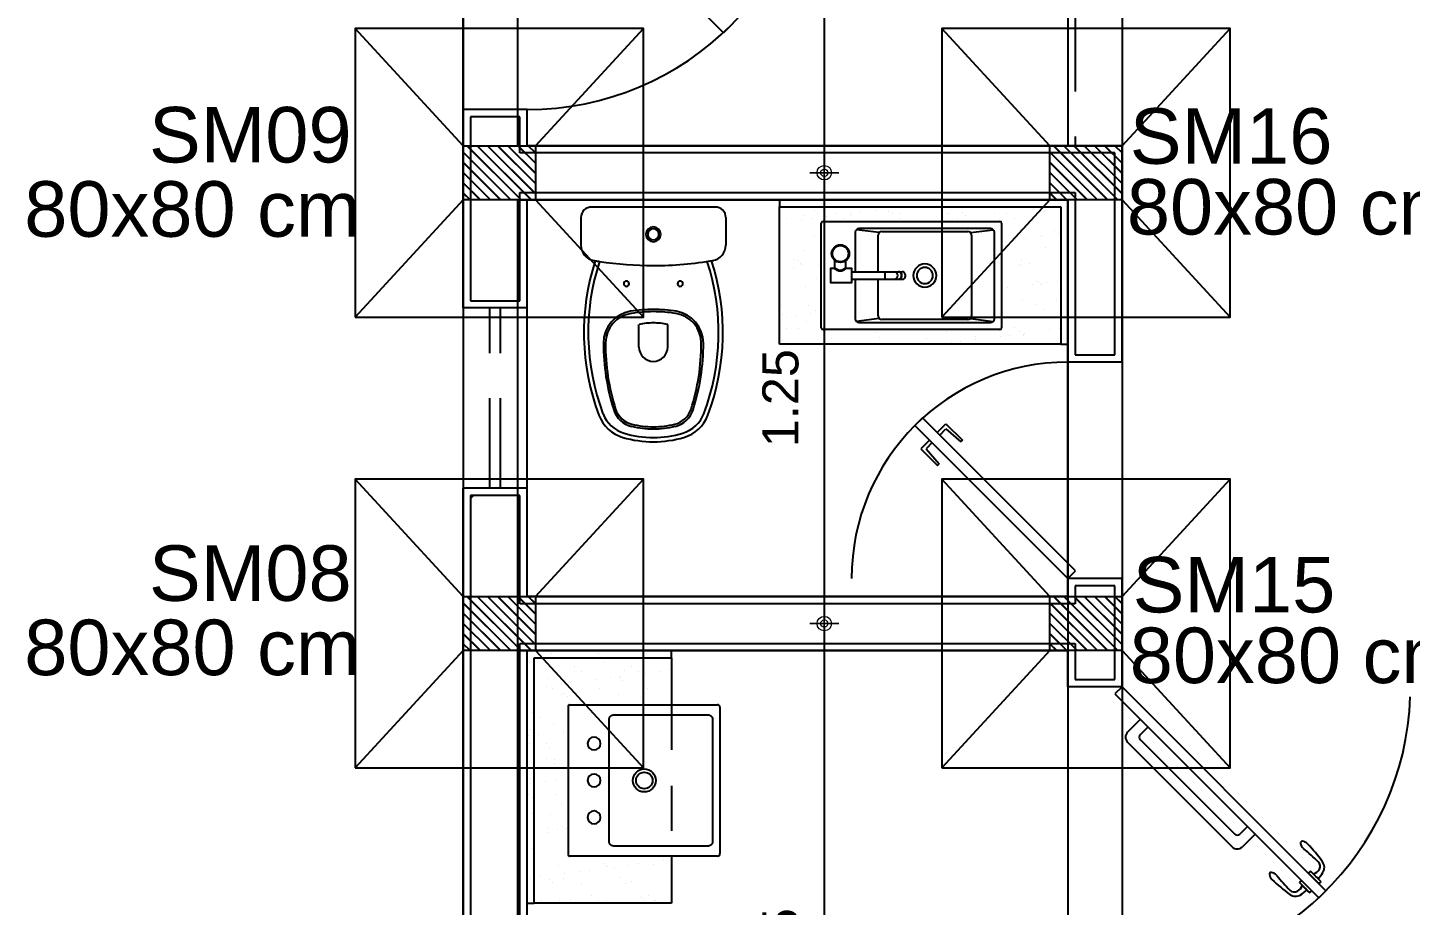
# Model space of a CAD drawing. Header units: millimetres. Extents: x 2317 to 2736, y 1295 to 1343.
# Drawn here: x 2666.058 to 2669.893, y 1312.682 to 1315.115 of the extents above; entities that cross this region are included whole.
import ezdxf

# ---------------------------------------------------------------- set-up
doc = ezdxf.new("R2010")
doc.units = ezdxf.units.MM
doc.linetypes.add('DASHDOT', pattern=[1, 0.5, -0.25, 0, -0.25])
doc.linetypes.add('HIDDEN', pattern=[0.375, 0.25, -0.125])
for name, color, linetype in [('ARQUITETONICO', 8, 'Continuous'), ('BL-CRM-03', 7, 'Continuous'), ('PILARES', 1, 'Continuous'), ('sapatas', 4, 'Continuous'), ('VIGAS', 5, 'Continuous')]:
    doc.layers.add(name, color=color, linetype=linetype)
doc.layers.add('COTAS', color=53, linetype='Continuous', lineweight=9)
doc.layers.add('LC-Textos', color=3, linetype='Continuous', lineweight=20)
doc.styles.add('Arial', font='arial.ttf')
doc.styles.add('CARIMBO_DADOS', font='arial.ttf', dxfattribs={"height": 0.1})
doc.dimstyles.new('COTAS_EXTERNAS', dxfattribs={"dimtxt": 0.1, "dimasz": 0.01, "dimexe": 0, "dimexo": 0, "dimgap": 0.07, "dimtad": 1, "dimzin": 5, "dimdsep": 46, "dimtxsty": 'CARIMBO_DADOS', "dimblk1": 'CIRCULOS', "dimblk2": 'CIRCULOS', "dimsah": 1, "dimcen": 0, "dimse1": 1, "dimse2": 1, "dimclrd": 8, "dimclre": 8, "dimclrt": 230, "dimadec": 0, "dimazin": 0, "dimtfac": 100, "dimtix": 1, "dimtmove": 2, "dimatfit": 3, "dimldrblk": 'CIRCULOS', "dimfxl": 1, "dimtolj": 1, "dimtzin": 5, "dimarcsym": 0})

# ---------------------------------------------------------------- blocks, each defined once
blk = doc.blocks.new('eletrico')
at = {"layer": 'ARQUITETONICO', "linetype": 'DASHDOT', "ltscale": 0.5}
for p, q in [((0.07, -0.15), (0.07, -1.15)), ((0.2, -0.15), (0.2, -1.15))]:
    blk.add_line(p, q, dxfattribs=at)
at = {"layer": 'ARQUITETONICO'}
for p, q in [((-1.627, -1.05), (-1.627, -0.25)), ((-1.4712, -0.2712), (-0.9055, -0.8369)), ((-0.9055, -0.8369), (-0.8843, -0.8157)), ((-1.627, -1.6), (-1.627, -1.05)), ((-1.45, -1.05), (-1.627, -1.05)), ((-1.47, -1.07), (-1.607, -1.07)), ((-1.607, -1.07), (-1.607, -1.58)), ((-1.47, -1.17), (-1.47, -1.07)), ((-1.45, -1.15), (-1.45, -1.05)), ((0.2, -1.15), (-1.45, -1.15)), ((0.2, -1.75), (0.2, -1.15)), ((0.18, -1.17), (-1.47, -1.17)), ((0.18, -1.73), (0.18, -1.17)), ((-1.47, -1.58), (-1.47, -1.28)), ((-1.47, -1.28), (0.07, -1.28)), ((0.05, -1.3), (-1.45, -1.3)), ((-1.45, -1.6), (-1.45, -1.3)), ((-0.75, -1.3), (-0.75, -1.32)), ((0.05, -1.75), (0.05, -1.3)), ((0.07, -1.28), (0.07, -1.73)), ((-0.75, -1.32), (0.03, -1.32)), ((-0.6528, -1.3291), (-0.6528, -1.3291)), ((-0.6435, -1.3377), (-0.6435, -1.3377)), ((-0.5944, -1.3379), (-0.5944, -1.3379)), ((-0.5515, -1.3386), (-0.5515, -1.3386)), ((-0.525, -1.3351), (-0.525, -1.3351)), ((-0.4837, -1.3297), (-0.4837, -1.3297)), ((-0.4466, -1.3336), (-0.4466, -1.3336)), ((-0.4362, -1.3376), (-0.4362, -1.3376)), ((-0.4163, -1.3392), (-0.4163, -1.3392)), ((-0.4147, -1.3206), (-0.4147, -1.3206)), ((-0.2833, -1.3375), (-0.2833, -1.3375)), ((-0.278, -1.3373), (-0.278, -1.3373)), ((-0.2433, -1.3354), (-0.2433, -1.3354)), ((-0.1533, -1.3381), (-0.1533, -1.3381)), ((-0.1198, -1.337), (-0.1198, -1.337)), ((-0.037, -1.3398), (-0.037, -1.3398)), ((-0.0161, -1.3332), (-0.0161, -1.3332)), ((0.03, -1.32), (0.03, -1.7)), ((-1.301, -1.3492), (-1.301, -1.4259)), ((-0.8987, -1.3492), (-0.8987, -1.4259)), ((-0.7312, -1.3518), (-0.7312, -1.3518)), ((-0.6882, -1.3566), (-0.6882, -1.3566)), ((-0.6834, -1.3435), (-0.6834, -1.3435)), ((-0.6618, -1.3531), (-0.6618, -1.3531)), ((-0.634, -1.655), (-0.634, -1.365)), ((-0.629, -1.36), (-0.139, -1.36)), ((-0.6205, -1.3477), (-0.6205, -1.3477)), ((-0.573, -1.3515), (-0.573, -1.3515)), ((-0.5535, -1.3441), (-0.5535, -1.3441)), ((-0.164, -1.38), (-0.5298, -1.38)), ((-0.4148, -1.3512), (-0.4148, -1.3512)), ((-0.2566, -1.351), (-0.2566, -1.351)), ((-0.2339, -1.3439), (-0.2339, -1.3439)), ((-0.134, -1.365), (-0.134, -1.655)), ((-0.0984, -1.3507), (-0.0984, -1.3507)), ((-0.6541, -1.401), (-0.6541, -1.401)), ((-0.5398, -1.39), (-0.5398, -1.4997)), ((-0.4734, -1.3909), (-0.5368, -1.3829)), ((-0.4764, -1.4997), (-0.4764, -1.398)), ((-0.4664, -1.388), (-0.2274, -1.388)), ((-0.2203, -1.3909), (-0.1569, -1.3829)), ((-0.2174, -1.398), (-0.2174, -1.622)), ((-0.154, -1.63), (-0.154, -1.39)), ((-0.0944, -1.41), (-0.0944, -1.41)), ((-0.0816, -1.3834), (-0.0816, -1.3834)), ((-0.068, -1.4065), (-0.068, -1.4065)), ((-0.0267, -1.401), (-0.0267, -1.401)), ((-0.0213, -1.3998), (-0.0213, -1.3998)), ((0.0135, -1.3862), (0.0135, -1.3862)), ((0.0229, -1.3948), (0.0229, -1.3948)), ((-0.6802, -1.4414), (-0.6802, -1.4414)), ((-0.1298, -1.4393), (-0.1298, -1.4393)), ((-0.0129, -1.4311), (-0.0129, -1.4311)), ((-0.7487, -1.494), (-0.7487, -1.494)), ((-0.7116, -1.4654), (-0.7116, -1.4654)), ((-0.7104, -1.4911), (-0.7104, -1.4911)), ((-0.7014, -1.4691), (-0.7014, -1.4691)), ((-0.6921, -1.4777), (-0.6921, -1.4777)), ((-0.6902, -1.479), (-0.6902, -1.479)), ((-0.6414, -1.482), (-0.6414, -1.482)), ((-0.5965, -1.4877), (-0.5965, -1.4684)), ((-0.5664, -1.4884), (-0.5664, -1.4691)), ((-0.0856, -1.4798), (-0.0856, -1.4798)), ((-0.0788, -1.4642), (-0.0788, -1.4642)), ((-0.0784, -1.4813), (-0.0784, -1.4813)), ((-0.0574, -1.4779), (-0.0574, -1.4779)), ((-0.6479, -1.5182), (-0.6479, -1.5182)), ((-0.5398, -1.5203), (-0.5398, -1.63)), ((-0.4764, -1.622), (-0.4764, -1.5203)), ((-0.035, -1.5262), (-0.035, -1.5262)), ((-0.0211, -1.5318), (-0.0211, -1.5318)), ((-0.0097, -1.5289), (-0.0097, -1.5289)), ((0.0197, -1.527), (0.0197, -1.527)), ((0.0202, -1.5264), (0.0202, -1.5264)), ((-0.677, -1.5393), (-0.677, -1.5393)), ((-0.1166, -1.5444), (-0.1166, -1.5444)), ((-0.0476, -1.5353), (-0.0476, -1.5353)), ((-0.0257, -1.5348), (-0.0257, -1.5348)), ((-1.45, -1.6), (-1.627, -1.6)), ((-1.627, -1.6), (-1.627, -2.1)), ((-1.607, -1.58), (-1.47, -1.58)), ((-1.45, -2.1), (-1.45, -1.6)), ((-0.7455, -1.5918), (-0.7455, -1.5918)), ((-0.6706, -1.5926), (-0.6706, -1.5926)), ((-0.6491, -1.6062), (-0.6491, -1.6062)), ((-0.0752, -1.5792), (-0.0752, -1.5792)), ((-0.0378, -1.5914), (-0.0378, -1.5914)), ((-0.0163, -1.6051), (-0.0163, -1.6051)), ((0.0185, -1.5753), (0.0185, -1.5753)), ((-1.1397, -1.7082), (-1.1397, -1.6456)), ((-1.0602, -1.6456), (-1.0602, -1.7082)), ((-0.7406, -1.6177), (-0.7406, -1.6177)), ((-0.7313, -1.6253), (-0.7313, -1.6253)), ((-0.7049, -1.6219), (-0.7049, -1.6219)), ((-0.6738, -1.6372), (-0.6738, -1.6372)), ((-0.6636, -1.6164), (-0.6636, -1.6164)), ((-0.4734, -1.6291), (-0.5368, -1.6371)), ((-0.5298, -1.64), (-0.164, -1.64)), ((-0.3469, -1.632), (-0.4664, -1.632)), ((-0.2274, -1.632), (-0.3469, -1.632)), ((-0.2203, -1.6291), (-0.1569, -1.6371)), ((-0.0065, -1.6268), (-0.0065, -1.6268)), ((-0.7302, -1.6557), (-0.7302, -1.6557)), ((-0.6965, -1.6582), (-0.6965, -1.6582)), ((-0.139, -1.66), (-0.629, -1.66)), ((-0.6051, -1.6848), (-0.6051, -1.6848)), ((-0.4838, -1.6685), (-0.4838, -1.6685)), ((-0.4722, -1.6831), (-0.4722, -1.6831)), ((-0.3422, -1.6837), (-0.3422, -1.6837)), ((-0.2869, -1.6644), (-0.2869, -1.6644)), ((-0.205, -1.6788), (-0.205, -1.6788)), ((-0.1375, -1.6787), (-0.1375, -1.6787)), ((-0.111, -1.6752), (-0.111, -1.6752)), ((-0.0974, -1.6545), (-0.0974, -1.6545)), ((-0.0836, -1.6662), (-0.0836, -1.6662)), ((-0.0743, -1.6747), (-0.0743, -1.6747)), ((-0.072, -1.6771), (-0.072, -1.6771)), ((-0.0697, -1.6698), (-0.0697, -1.6698)), ((-0.0007, -1.6607), (-0.0007, -1.6607)), ((0.0257, -1.6572), (0.0257, -1.6572)), ((-0.7423, -1.6897), (-0.7423, -1.6897)), ((-0.2742, -1.6967), (-0.2742, -1.6967)), ((-0.2478, -1.6932), (-0.2478, -1.6932)), ((-0.2065, -1.6878), (-0.2065, -1.6878)), ((0.03, -1.7), (0.05, -1.7)), ((0.2, -1.75), (0.05, -1.75)), ((0.05, -2.35), (0.05, -1.75)), ((0.07, -1.73), (0.18, -1.73)), ((-0.3531, -1.9045), (-0.3743, -1.9257)), ((0.0712, -2.3288), (-0.3531, -1.9045)), ((-0.3743, -1.9257), (0.05, -2.35)), ((-0.3124, -1.9451), (-0.2882, -1.9209)), ((-0.3054, -1.9522), (-0.2886, -1.9354)), ((-0.2886, -1.9354), (-0.2468, -1.9715)), ((-0.2882, -1.9209), (-0.2422, -1.9669)), ((-0.3337, -1.9664), (-0.3579, -1.9906)), ((-0.3579, -1.9906), (-0.3119, -2.0366)), ((-0.3266, -1.9734), (-0.3434, -1.9902)), ((-0.3434, -1.9902), (-0.3073, -2.032)), ((-0.2422, -1.9669), (-0.2468, -1.9715)), ((-0.3119, -2.0366), (-0.3073, -2.032)), ((-1.627, -3.5), (-1.627, -2.1)), ((-1.45, -2.1), (-1.627, -2.1)), ((-1.45, -2.4), (-1.45, -2.1)), ((-1.607, -2.1282), (-1.5988, -2.12)), ((-1.47, -2.12), (-1.607, -2.12)), ((-1.607, -2.12), (-1.607, -3.48)), ((-1.47, -2.42), (-1.47, -2.12)), ((0.05, -2.35), (0.0712, -2.3288)), ((0.2, -2.35), (0.05, -2.35)), ((0.05, -2.4), (0.05, -2.35)), ((0.18, -2.37), (0.07, -2.37)), ((0.07, -2.37), (0.07, -2.42)), ((0.18, -2.63), (0.18, -2.37)), ((0.2, -2.65), (0.2, -2.35)), ((0.05, -2.4), (-1.45, -2.4)), ((0.07, -2.42), (-1.47, -2.42)), ((-1.47, -2.53), (0.07, -2.53)), ((-1.47, -3.48), (-1.47, -2.53)), ((0.07, -2.53), (0.07, -2.63)), ((0.05, -2.55), (-1.45, -2.55)), ((-1.45, -3.5), (-1.45, -2.55)), ((-1.3825, -2.5579), (-1.3825, -2.5579)), ((-1.2526, -2.5585), (-1.2526, -2.5585)), ((-1.1196, -2.5568), (-1.1196, -2.5568)), ((-1.05, -2.57), (-1.05, -2.55)), ((0.05, -2.65), (0.05, -2.55)), ((-1.4424, -2.582), (-1.4424, -2.582)), ((-1.43, -3.25), (-1.43, -2.57)), ((-1.43, -2.57), (-1.05, -2.57)), ((-1.3194, -2.5934), (-1.3194, -2.5934)), ((-1.298, -2.6071), (-1.298, -2.6071)), ((-1.2391, -2.5837), (-1.2391, -2.5837)), ((-1.1808, -2.6038), (-1.1808, -2.6038)), ((-1.1612, -2.5931), (-1.1612, -2.5931)), ((-1.1398, -2.6068), (-1.1398, -2.6068)), ((-1.0816, -2.6072), (-1.0816, -2.6072)), ((-1.0552, -2.6037), (-1.0552, -2.6037)), ((-1.0509, -2.6044), (-1.0509, -2.6044)), ((-1.3919, -2.6283), (-1.3919, -2.6283)), ((-1.3551, -2.6432), (-1.3551, -2.6432)), ((-1.3286, -2.6397), (-1.3286, -2.6397)), ((-1.318, -2.6087), (-1.318, -2.6087)), ((-1.2596, -2.6306), (-1.2596, -2.6306)), ((-1.2183, -2.6252), (-1.2183, -2.6252)), ((-1.1949, -2.6242), (-1.1949, -2.6242)), ((-1.1919, -2.6217), (-1.1919, -2.6217)), ((-1.1856, -2.6328), (-1.1856, -2.6328)), ((-1.1229, -2.6126), (-1.1229, -2.6126)), ((0.07, -2.63), (0.18, -2.63)), ((-1.3964, -2.6486), (-1.3964, -2.6486)), ((-1.3793, -2.6557), (-1.3793, -2.6557)), ((-1.3555, -2.6715), (-1.3555, -2.6715)), ((-1.3477, -2.6688), (-1.3477, -2.6688)), ((-1.3383, -2.6774), (-1.3383, -2.6774)), ((-1.2494, -2.6564), (-1.2494, -2.6564)), ((-1.1973, -2.6712), (-1.1973, -2.6712)), ((-1.135, -2.6791), (-1.135, -2.6791)), ((-1.1164, -2.6547), (-1.1164, -2.6547)), ((0.2, -2.65), (0.05, -2.65)), ((0.2, -2.65), (0.1802, -2.6698)), ((0.1802, -2.6698), (0.7459, -3.2355)), ((0.7657, -3.2157), (0.2, -2.65)), ((-1.4478, -2.7083), (-1.4478, -2.7083)), ((-1.4366, -2.7209), (-1.4366, -2.7209)), ((-1.335, -3.118), (-1.335, -2.7021)), ((-1.333, -2.7), (-0.9222, -2.7)), ((-0.915, -3.1128), (-0.915, -2.7072)), ((-1.4152, -2.7346), (-1.4152, -2.7346)), ((-1.3761, -2.7536), (-1.3761, -2.7536)), ((-1.2223, -2.7393), (-1.2221, -2.7381)), ((-1.2223, -2.7405), (-1.2223, -2.7393)), ((-1.2223, -3.0796), (-1.2223, -2.7405)), ((-1.2221, -2.7381), (-1.2218, -2.7369)), ((-1.2218, -2.7369), (-1.2214, -2.7358)), ((-1.2214, -2.7358), (-1.2209, -2.7347)), ((-1.2209, -2.7347), (-1.2203, -2.7336)), ((-1.2203, -2.7336), (-1.2195, -2.7327)), ((-1.2195, -2.7327), (-1.2187, -2.7318)), ((-1.2187, -2.7318), (-1.2178, -2.731)), ((-1.2178, -2.731), (-1.2169, -2.7302)), ((-1.2169, -2.7302), (-1.2158, -2.7296)), ((-1.2158, -2.7296), (-1.2147, -2.7291)), ((-1.2147, -2.7291), (-1.2136, -2.7287)), ((-1.2136, -2.7287), (-1.2124, -2.7284)), ((-1.2124, -2.7284), (-1.2112, -2.7282)), ((-1.2112, -2.7282), (-1.21, -2.7282)), ((-1.21, -2.7282), (-0.9478, -2.7282)), ((-0.9478, -2.7282), (-0.9466, -2.7282)), ((-0.9466, -2.7282), (-0.9454, -2.7284)), ((-0.9454, -2.7284), (-0.9442, -2.7287)), ((-0.9442, -2.7287), (-0.9431, -2.7291)), ((-0.9431, -2.7291), (-0.942, -2.7296)), ((-0.942, -2.7296), (-0.9409, -2.7302)), ((-0.9409, -2.7302), (-0.94, -2.731)), ((-0.94, -2.731), (-0.9391, -2.7318)), ((-0.9391, -2.7318), (-0.9383, -2.7327)), ((-0.9383, -2.7327), (-0.9376, -2.7336)), ((-0.9376, -2.7336), (-0.9369, -2.7347)), ((-0.9369, -2.7347), (-0.9364, -2.7358)), ((-0.9364, -2.7358), (-0.936, -2.7369)), ((-0.936, -2.7369), (-0.9357, -2.7381)), ((-0.9357, -2.7381), (-0.9355, -2.7393)), ((-0.9355, -2.7393), (-0.9355, -2.7405)), ((-0.9355, -2.7405), (-0.9355, -3.0796)), ((0.2509, -2.7405), (0.2156, -2.7759)), ((0.2509, -2.7405), (0.2156, -2.7759)), ((-1.445, -2.7866), (-1.445, -2.7866)), ((-1.4404, -2.7683), (-1.4404, -2.7683)), ((-1.4186, -2.7831), (-1.4186, -2.7831)), ((-1.3496, -2.774), (-1.3496, -2.774)), ((0.2721, -2.7617), (0.2509, -2.7829)), ((0.2721, -2.7617), (0.2509, -2.7829)), ((0.2509, -2.7971), (0.5125, -3.0587)), ((0.2509, -2.7971), (0.5125, -3.0587)), ((-1.4446, -2.8062), (-1.4446, -2.8062)), ((-1.3963, -2.8088), (-1.3963, -2.8088)), ((-1.3869, -2.8174), (-1.3869, -2.8174)), ((0.2156, -2.8042), (0.5055, -3.0941)), ((0.2156, -2.8042), (0.5055, -3.0941)), ((-1.3956, -2.8481), (-1.3956, -2.8481)), ((-1.3741, -2.8618), (-1.3741, -2.8618)), ((-1.3729, -2.8515), (-1.3729, -2.8515)), ((-1.3363, -2.8637), (-1.3363, -2.8637)), ((-1.4414, -2.9041), (-1.4414, -2.9041)), ((-1.3982, -2.9119), (-1.3982, -2.9119)), ((-1.3717, -2.9084), (-1.3717, -2.9084)), ((-1.4448, -2.9488), (-1.4448, -2.9488)), ((-1.4395, -2.9174), (-1.4395, -2.9174)), ((-1.4317, -2.9262), (-1.4317, -2.9262)), ((-1.3697, -2.9494), (-1.3697, -2.9494)), ((-1.4355, -2.9574), (-1.4355, -2.9574)), ((-1.3545, -2.9753), (-1.3545, -2.9753)), ((-1.4382, -3.002), (-1.4382, -3.002)), ((-1.3849, -3.0037), (-1.3849, -3.0037)), ((-1.3926, -3.0427), (-1.3926, -3.0427)), ((-1.3906, -3.0534), (-1.3906, -3.0534)), ((-1.3665, -3.0473), (-1.3665, -3.0473)), ((-1.3513, -3.0373), (-1.3513, -3.0373)), ((-1.3407, -3.0442), (-1.3407, -3.0442)), ((0.5479, -3.0375), (0.5267, -3.0587)), ((0.5479, -3.0375), (0.5267, -3.0587)), ((0.5691, -3.0587), (0.5338, -3.0941)), ((0.5691, -3.0587), (0.5338, -3.0941)), ((-1.435, -3.0998), (-1.435, -3.0998)), ((-1.2223, -3.0808), (-1.2223, -3.0796)), ((-1.2221, -3.0819), (-1.2223, -3.0808)), ((-1.2218, -3.0831), (-1.2221, -3.0819)), ((-1.2214, -3.0843), (-1.2218, -3.0831)), ((-1.2209, -3.0853), (-1.2214, -3.0843)), ((-1.2203, -3.0864), (-1.2209, -3.0853)), ((-1.2195, -3.0873), (-1.2203, -3.0864)), ((-1.2187, -3.0882), (-1.2195, -3.0873)), ((-1.2178, -3.0891), (-1.2187, -3.0882)), ((-1.2169, -3.0898), (-1.2178, -3.0891)), ((-1.2158, -3.0904), (-1.2169, -3.0898)), ((-1.2147, -3.0909), (-1.2158, -3.0904)), ((-1.2136, -3.0913), (-1.2147, -3.0909)), ((-1.2124, -3.0916), (-1.2136, -3.0913)), ((-1.2112, -3.0918), (-1.2124, -3.0916)), ((-1.21, -3.0918), (-1.2112, -3.0918)), ((-0.9478, -3.0918), (-1.21, -3.0918)), ((-0.9466, -3.0918), (-0.9478, -3.0918)), ((-0.9454, -3.0916), (-0.9466, -3.0918)), ((-0.9442, -3.0913), (-0.9454, -3.0916)), ((-0.9431, -3.0909), (-0.9442, -3.0913)), ((-0.942, -3.0904), (-0.9431, -3.0909)), ((-0.9409, -3.0898), (-0.942, -3.0904)), ((-0.94, -3.0891), (-0.9409, -3.0898)), ((-0.9391, -3.0882), (-0.94, -3.0891)), ((-0.9383, -3.0873), (-0.9391, -3.0882)), ((-0.9376, -3.0864), (-0.9383, -3.0873)), ((-0.9369, -3.0853), (-0.9376, -3.0864)), ((-0.9364, -3.0843), (-0.9369, -3.0853)), ((-0.936, -3.0831), (-0.9364, -3.0843)), ((-0.9357, -3.0819), (-0.936, -3.0831)), ((-0.9355, -3.0808), (-0.9357, -3.0819)), ((-0.9355, -3.0796), (-0.9355, -3.0808)), ((-1.4335, -3.1437), (-1.4335, -3.1437)), ((-0.9222, -3.12), (-1.333, -3.12)), ((-1.2366, -3.1396), (-1.2366, -3.1396)), ((-1.1677, -3.1447), (-1.1677, -3.1447)), ((-1.1413, -3.1412), (-1.1413, -3.1412)), ((-1.1004, -3.1441), (-1.1004, -3.1441)), ((-1.0723, -3.1321), (-1.0723, -3.1321)), ((-1.4412, -3.1807), (-1.4412, -3.1807)), ((-1.4148, -3.1772), (-1.4148, -3.1772)), ((-1.3633, -3.1452), (-1.3633, -3.1452)), ((-1.3496, -3.1806), (-1.3496, -3.1806)), ((-1.3458, -3.1681), (-1.3458, -3.1681)), ((-1.3045, -3.1627), (-1.3045, -3.1627)), ((-1.278, -3.1592), (-1.278, -3.1592)), ((-1.2334, -3.1458), (-1.2334, -3.1458)), ((-1.2272, -3.1482), (-1.2272, -3.1482)), ((-1.209, -3.1501), (-1.209, -3.1501)), ((-1.1914, -3.1803), (-1.1914, -3.1803)), ((0.7174, -3.1674), (0.7225, -3.1624)), ((0.7461, -3.1961), (0.7174, -3.1674)), ((0.7311, -3.1697), (0.7438, -3.1824)), ((0.7434, -3.182), (0.7315, -3.1701)), ((0.7434, -3.182), (0.7315, -3.1701)), ((-1.4318, -3.1977), (-1.4318, -3.1977)), ((-1.3893, -3.1842), (-1.3893, -3.1842)), ((-1.3799, -3.1928), (-1.3799, -3.1928)), ((-1.2988, -3.196), (-1.2988, -3.196)), ((-1.1767, -3.1945), (-1.1767, -3.1945)), ((-1.1616, -3.1911), (-1.1616, -3.1911)), ((0.6976, -3.1872), (0.6926, -3.1923)), ((0.7263, -3.2159), (0.6976, -3.1872)), ((0.6999, -3.2009), (0.7126, -3.2136)), ((0.7121, -3.2132), (0.7003, -3.2014)), ((0.7121, -3.2132), (0.7003, -3.2014)), ((0.7212, -3.2209), (0.7263, -3.2159)), ((0.7459, -3.2355), (0.7657, -3.2157)), ((0.7511, -3.191), (0.7461, -3.1961)), ((-1.45, -3.25), (-1.43, -3.25)), ((-1.4093, -3.2437), (-1.4093, -3.2437)), ((-1.3601, -3.243), (-1.3601, -3.243)), ((-1.3294, -3.2391), (-1.3294, -3.2391)), ((-1.2725, -3.2298), (-1.2725, -3.2298)), ((-1.2511, -3.2434), (-1.2511, -3.2434)), ((-1.2302, -3.2437), (-1.2302, -3.2437)), ((-1.1325, -3.235), (-1.1325, -3.235)), ((-1.1231, -3.2436), (-1.1231, -3.2436)), ((-1.1143, -3.2295), (-1.1143, -3.2295)), ((-1.0972, -3.242), (-1.0972, -3.242)), ((-1.0929, -3.2431), (-1.0929, -3.2431))]:
    blk.add_line(p, q, dxfattribs=at)
at = {"layer": 'ARQUITETONICO', "ltscale": 0.001155}
blk.add_line((-1.2708, -1.32), (-0.9292, -1.32), dxfattribs=at)
at = {"layer": 'ARQUITETONICO', "linetype": 'Continuous'}
for p, q in [((-0.75, -1.7), (-0.75, -1.32)), ((0.03, -1.7), (-0.75, -1.7)), ((-1.05, -2.57), (-1.05, -2.7)), ((-1.05, -3.12), (-1.05, -3.25)), ((-1.05, -3.25), (-1.43, -3.25))]:
    blk.add_line(p, q, dxfattribs=at)
at = {"layer": 'ARQUITETONICO', "linetype": 'HIDDEN'}
for p, q in [((-1.5535, -2.1), (-1.5535, -1.6)), ((-1.5235, -2.1), (-1.5235, -1.6))]:
    blk.add_line(p, q, dxfattribs=at)
at = {"layer": 'ARQUITETONICO', "linetype": 'HIDDEN', "ltscale": 0.5}
blk.add_line((-1.05, -2.7), (-1.05, -3.12), dxfattribs=at)
at = {"layer": 'ARQUITETONICO'}
blk.add_lwpolyline([(-0.5648, -1.49), (-0.5505, -1.49), (-0.5505, -1.53), (-0.6077, -1.53), (-0.6077, -1.49), (-0.5981, -1.49), (-0.597, -1.4908), (-0.596, -1.4915), (-0.5951, -1.4921), (-0.594, -1.4928), (-0.5933, -1.4932), (-0.5925, -1.4937), (-0.5916, -1.4942), (-0.5912, -1.4944), (-0.5907, -1.4947), (-0.5902, -1.4949), (-0.5898, -1.4951), (-0.5893, -1.4954), (-0.5888, -1.4956), (-0.5883, -1.4958), (-0.5877, -1.496), (-0.5872, -1.4962), (-0.5867, -1.4964), (-0.5861, -1.4966), (-0.5855, -1.4967), (-0.585, -1.4969), (-0.5844, -1.497), (-0.5838, -1.4971), (-0.5832, -1.4972), (-0.5826, -1.4972), (-0.582, -1.4972), (-0.5814, -1.4973), (-0.5808, -1.4972), (-0.5802, -1.4972), (-0.5796, -1.4971), (-0.579, -1.497), (-0.5784, -1.4969), (-0.5778, -1.4968), (-0.5772, -1.4967), (-0.5767, -1.4965), (-0.5761, -1.4963), (-0.5756, -1.4961), (-0.5751, -1.4959), (-0.5745, -1.4957), (-0.574, -1.4955), (-0.5735, -1.4953), (-0.5731, -1.4951), (-0.5726, -1.4948), (-0.5721, -1.4946), (-0.5717, -1.4943), (-0.5708, -1.4939), (-0.57, -1.4934), (-0.5692, -1.4929), (-0.5684, -1.4924), (-0.5675, -1.4918), (-0.5669, -1.4914, 0.006646)], format="xyb", close=True, dxfattribs=at)
for points in [[(-0.5981, -1.49, 0.414213), (-0.5965, -1.4884)], [(-0.5664, -1.4884, -0.006968), (-0.5683, -1.4899), (-0.5685, -1.4901), (-0.5694, -1.4908), (-0.57, -1.4913), (-0.5707, -1.4918), (-0.5714, -1.4923), (-0.5722, -1.4928), (-0.5726, -1.4931), (-0.573, -1.4933), (-0.5734, -1.4936), (-0.5739, -1.4939), (-0.5743, -1.4941), (-0.5747, -1.4943), (-0.5752, -1.4946), (-0.5757, -1.4948), (-0.5762, -1.495), (-0.5766, -1.4952), (-0.5771, -1.4954), (-0.5776, -1.4956), (-0.5782, -1.4958), (-0.5787, -1.4959), (-0.579, -1.496), (-0.5792, -1.496), (-0.5795, -1.4961), (-0.5798, -1.4961), (-0.58, -1.4961), (-0.5803, -1.4962), (-0.5806, -1.4962), (-0.5808, -1.4962), (-0.5811, -1.4962), (-0.5814, -1.4962), (-0.5817, -1.4962), (-0.5819, -1.4962), (-0.5822, -1.4962), (-0.5825, -1.4962), (-0.5828, -1.4962), (-0.583, -1.4961), (-0.5833, -1.4961), (-0.5836, -1.496), (-0.5838, -1.496), (-0.5841, -1.4959), (-0.5846, -1.4958), (-0.5852, -1.4956), (-0.5857, -1.4955), (-0.5862, -1.4953), (-0.5867, -1.4951), (-0.5871, -1.4949), (-0.5876, -1.4947), (-0.5881, -1.4944), (-0.5885, -1.4942), (-0.589, -1.4939), (-0.5894, -1.4937), (-0.5898, -1.4934), (-0.5902, -1.4932), (-0.5906, -1.4929), (-0.591, -1.4927), (-0.5918, -1.4921), (-0.5925, -1.4916), (-0.5932, -1.4911), (-0.5938, -1.4906), (-0.5946, -1.49), (-0.5955, -1.4892), (-0.5965, -1.4884), (-0.5965, -1.4877)], [(-0.5664, -1.4884, 0.414213), (-0.5648, -1.49)]]:
    blk.add_lwpolyline(points, format="xyb", dxfattribs=at)
for points in [[(-0.5505, -1.4997), (-0.4574, -1.4997)], [(-0.5505, -1.5203), (-0.4574, -1.5203)], [(-0.4574, -1.4997), (-0.4199, -1.4997)], [(-0.4574, -1.4997), (-0.4574, -1.5203)], [(-0.4574, -1.5203), (-0.4199, -1.5203)], [(-0.4192, -1.4997), (-0.4095, -1.4997)], [(-0.4192, -1.5203), (-0.4095, -1.5203)]]:
    blk.add_lwpolyline(points, dxfattribs=at)
for centre, radius in [((-0.581, -1.4493), 0.0246), ((-0.581, -1.4493), 0.0233), ((-0.581, -1.4493), 0.0223), ((-1.125, -2.91), 0.0318), ((-1.125, -2.91), 0.023)]:
    blk.add_circle(centre, radius, dxfattribs=at)
for centre, radius, start, end in [((-1.45, -0.25), 0.8, 270, 0), ((-1.2715, -1.3495), 0.0295, 88.1732, 179.3223), ((-0.9282, -1.3495), 0.0295, 0.6777, 91.8268), ((-1.0999, -1.3958), 0.0204, 90, 270), ((-1.0999, -1.3958), 0.0154, 90, 270), ((-1.0999, -1.3958), 0.0204, 270, 90), ((-1.0999, -1.3958), 0.0154, 270, 90), ((-0.629, -1.365), 0.005, 90, 180), ((-0.5298, -1.39), 0.01, 90, 180), ((-0.164, -1.39), 0.01, 44.999, 90), ((-0.139, -1.365), 0.005, 360, 90), ((-0.4664, -1.398), 0.01, 90, 180), ((-0.2274, -1.398), 0.01, 360, 90), ((-0.164, -1.39), 0.01, 360, 44.999), ((-1.2575, -1.4255), 0.0435, 180.507, 260.9856), ((-0.9423, -1.4255), 0.0435, 279.0144, 359.493), ((-0.6466, -1.6687), 0.646, 162.0021, 200.7354), ((-0.6466, -1.6687), 0.634, 161.8318, 200.7353), ((-1.0998, -0.4938), 0.9885, 260.4176, 260.6181), ((-1.0999, -0.4938), 0.9885, 260.6253, 261.3253), ((-1.0999, -0.4938), 0.9885, 261.3253, 270.0012), ((-1.0999, -0.4938), 0.9885, 269.9988, 279.7895), ((-1.5529, -1.6687), 0.634, 339.2646, 18.1722), ((-1.5529, -1.6687), 0.646, 339.2646, 18.0023), ((-0.3469, -1.51), 0.032, 0, 180), ((-0.3469, -1.51), 0.0225, 0, 180), ((-1.1745, -1.5328), 0.00745, 90, 270), ((-1.1745, -1.5328), 0.00745, 270, 90), ((-1.0254, -1.5328), 0.00745, 90, 270), ((-1.0254, -1.5328), 0.00745, 270, 90), ((-0.3469, -1.51), 0.032, 180, 0), ((-0.3469, -1.51), 0.0225, 180, 0), ((-1.1489, -1.6975), 0.0894, 99.0131, 179.8479), ((-1.0997, -2.0077), 0.4035, 90, 99.0131), ((-1.0997, -2.0077), 0.3975, 90, 99.0131), ((-1.0997, -2.0077), 0.4035, 80.9869, 90), ((-1.0997, -2.0077), 0.3975, 80.9869, 90), ((-1.0505, -1.6975), 0.0894, 0.1519, 80.9867), ((-1.149, -1.6974), 0.0835, 98.8583, 179.6931), ((-1.0999, -1.8403), 0.1988, 90, 101.537), ((-1.0999, -1.8403), 0.1988, 78.463, 90), ((-1.0505, -1.6975), 0.0835, 0.1518, 80.9866), ((-0.5298, -1.63), 0.01, 180, 270), ((-0.4664, -1.622), 0.01, 180, 270), ((-0.2274, -1.622), 0.01, 270, 360), ((-0.164, -1.63), 0.01, 270, 315.001), ((-0.164, -1.63), 0.01, 315.001, 359.9999), ((-0.629, -1.655), 0.005, 180, 270), ((-0.139, -1.655), 0.005, 270, 360), ((-0.6361, -1.6989), 0.6022, 179.8479, 197.7284), ((-0.6362, -1.7002), 0.5963, 179.693, 197.5735), ((-1.0999, -1.7082), 0.0398, 180, 270), ((-1.0999, -1.7082), 0.0398, 270, 0), ((-1.5633, -1.6989), 0.5963, 342.2716, 0.152), ((-1.5633, -1.6989), 0.6022, 342.2715, 0.1519), ((0.05, -2.35), 0.6, 90, 180), ((-1.1559, -1.8615), 0.1014, 200.7354, 253.5894), ((-1.1559, -1.8615), 0.0894, 200.7357, 253.5898), ((-1.1445, -1.8614), 0.0686, 197.7286, 256.7943), ((-1.145, -1.8613), 0.0626, 197.5737, 256.4774), ((-1.055, -1.8614), 0.0626, 283.2059, 342.2716), ((-1.055, -1.8614), 0.0686, 283.2062, 342.2719), ((-1.0436, -1.8615), 0.0894, 286.4105, 339.2646), ((-1.0436, -1.8615), 0.1014, 286.4105, 339.2646), ((-1.0997, -1.6708), 0.2882, 253.5895, 270), ((-1.0997, -1.6708), 0.2643, 256.7942, 270.0001), ((-1.0997, -1.6708), 0.2584, 256.5998, 269.9998), ((-1.0997, -1.6708), 0.2584, 269.9999, 283.2059), ((-1.0997, -1.6708), 0.2643, 270, 283.2059), ((-1.0997, -1.6708), 0.2882, 270, 286.4105), ((-1.0997, -1.6708), 0.3001, 253.5895, 270), ((-1.0997, -1.6708), 0.3001, 270, 286.4105), ((0.2, -2.65), 0.8, 270, 357.9942), ((-1.333, -2.7021), 0.00205, 90, 180.0185), ((-0.9222, -2.7072), 0.00717, 359.999, 89.999), ((-1.2643, -2.8076), 0.0179, 90, 270), ((-1.2643, -2.8076), 0.0179, 270, 90), ((0.2297, -2.79), 0.02, 135, 225), ((0.2297, -2.79), 0.02, 135, 225), ((0.258, -2.79), 0.01, 135, 225), ((0.258, -2.79), 0.01, 135, 225), ((-1.2643, -2.91), 0.0179, 90, 270), ((-1.2643, -2.91), 0.0179, 270, 90), ((-1.2643, -3.0124), 0.0179, 90, 270), ((-1.2643, -3.0124), 0.0179, 270, 90), ((0.5196, -3.0516), 0.01, 225, 315), ((0.5196, -3.0516), 0.01, 225, 315), ((0.5196, -3.0799), 0.02, 225, 315), ((0.5196, -3.0799), 0.02, 225, 315), ((0.7003, -3.0835), 0.00513, 82.3468, 188.5704), ((0.719, -3.0807), 0.0241, 188.5704, 226.2526), ((0.6978, -3.1015), 0.0232, 43.0652, 82.3468), ((0.719, -3.0807), 0.0241, 226.2526, 230.2059), ((0.1826, -3.7246), 0.814, 46.3568, 50.2059), ((0.3287, -3.4465), 0.5286, 36.0244, 43.0652), ((-1.333, -3.118), 0.00205, 180, 270.0185), ((-0.9222, -3.1128), 0.00717, 270.001, 0.001), ((0.7327, -3.1478), 0.0169, 330.5658, 46.3568), ((0.7347, -3.1513), 0.0266, 328.1648, 36.0244), ((0.6137, -3.1701), 0.00513, 81.4296, 187.6532), ((0.6317, -3.1677), 0.0232, 187.6532, 226.9348), ((0.6109, -3.1888), 0.0241, 43.7474, 81.4296), ((0.6109, -3.1888), 0.0241, 39.7941, 43.7474), ((1.2548, -2.6524), 0.814, 219.7941, 223.6432), ((0.7229, -3.1629), 0.00064, 47.1862, 134), ((0.3743, -3.5392), 0.5137, 42.8138, 47.1862), ((0.7215, -3.1415), 0.0298, 288.8676, 330.5658), ((0.6737, -3.1134), 0.0983, 315.4902, 328.1648), ((0.9767, -2.7985), 0.5286, 226.9348, 233.9756), ((0.678, -3.2025), 0.0169, 223.6432, 299.4342), ((0.6717, -3.1913), 0.0298, 299.4342, 341.1324), ((0.6931, -3.1927), 0.00064, 136, 222.8138), ((1.0694, -2.8441), 0.5137, 222.8138, 227.1862), ((0.6436, -3.1435), 0.0983, 301.8352, 314.5098), ((0.7208, -3.2204), 0.00064, 227.1862, 314), ((0.7506, -3.1906), 0.00064, 316, 42.8138), ((0.6815, -3.2045), 0.0266, 233.9756, 301.8352)]:
    blk.add_arc(centre, radius, start, end, dxfattribs=at)
for centre, major_axis, start_param, end_param in [((-0.4311, -1.51), (0, 0.0103), 3.141593, 6.283185), ((-0.4199, -1.51), (0, 0.0103), 3.141593, 6.283185), ((-0.4192, -1.51), (0, -0.0103), 3.141482, 3.144722), ((-0.4192, -1.51), (0, -0.0103), 2.188103, 3.141482), ((-0.4192, -1.51), (0, -0.0103), 6.283074, 8.471289), ((-0.4192, -1.51), (0, -0.0103), 6.280062, 6.283074), ((-0.4192, -1.51), (0, -0.00971), 0.961662, 2.178992), ((-0.4095, -1.51), (0, -0.0103), 2.188103, 3.141482), ((-0.4095, -1.51), (0, -0.0103), 6.283074, 8.471289)]:
    blk.add_ellipse(centre, major_axis=major_axis, ratio=0.866025, start_param=start_param, end_param=end_param, dxfattribs=at)
blk = doc.blocks.new('CIRCULOS')
at = {"layer": 'COTAS'}
for p, q in [((0, 4), (0, -4)), ((-4, 0), (4, 0))]:
    blk.add_line(p, q, dxfattribs=at)
for radius in [2, 1]:
    blk.add_circle((0, 0), radius, dxfattribs=at)
blk = doc.blocks.new('*D47')
at = {"layer": 'BL-CRM-03', "color": 8, "lineweight": -2}
blk.add_line((2668.2673, 1315.853), (2668.2673, 1314.723), dxfattribs=at)
at = {"layer": 'Defpoints', "color": 0}
for p in [(2667.4661, 1315.863), (2667.4661, 1314.713), (2668.2673, 1314.713)]:
    blk.add_point(p, dxfattribs=at)
at = {"layer": 'BL-CRM-03', "color": 8, "lineweight": -2, "xscale": 0.01, "yscale": 0.01, "zscale": 0.01}
for p, rotation in [((2668.2673, 1315.863), 90), ((2668.2673, 1314.713), 270)]:
    blk.add_blockref('CIRCULOS', p, dxfattribs=dict(at, rotation=rotation))
at = {"layer": 'BL-CRM-03', "color": 230, "insert": (2668.1463, 1315.288), "char_height": 0.1, "attachment_point": 5, "rotation": 90, "style": 'CARIMBO_DADOS'}
blk.add_mtext('\\A1;1.15', dxfattribs=at)
blk = doc.blocks.new('*D48')
at = {"layer": 'BL-CRM-03', "color": 8, "lineweight": -2}
blk.add_line((2668.2673, 1314.703), (2668.2673, 1313.473), dxfattribs=at)
at = {"layer": 'Defpoints', "color": 0}
for p in [(2667.4661, 1314.713), (2667.4661, 1313.463), (2668.2673, 1313.463)]:
    blk.add_point(p, dxfattribs=at)
at = {"layer": 'BL-CRM-03', "color": 8, "lineweight": -2, "xscale": 0.01, "yscale": 0.01, "zscale": 0.01}
for p, rotation in [((2668.2673, 1314.713), 90), ((2668.2673, 1313.463), 270)]:
    blk.add_blockref('CIRCULOS', p, dxfattribs=dict(at, rotation=rotation))
at = {"layer": 'BL-CRM-03', "color": 230, "insert": (2668.1463, 1314.088), "char_height": 0.1, "attachment_point": 5, "rotation": 90, "style": 'CARIMBO_DADOS'}
blk.add_mtext('\\A1;1.25', dxfattribs=at)
blk = doc.blocks.new('*D49')
at = {"layer": 'BL-CRM-03', "color": 8, "lineweight": -2}
blk.add_line((2668.2673, 1313.453), (2668.2673, 1311.623), dxfattribs=at)
at = {"layer": 'Defpoints', "color": 0}
for p in [(2667.4661, 1313.463), (2667.4661, 1311.613), (2668.2673, 1311.613)]:
    blk.add_point(p, dxfattribs=at)
at = {"layer": 'BL-CRM-03', "color": 8, "lineweight": -2, "xscale": 0.01, "yscale": 0.01, "zscale": 0.01}
for p, rotation in [((2668.2673, 1313.463), 90), ((2668.2673, 1311.613), 270)]:
    blk.add_blockref('CIRCULOS', p, dxfattribs=dict(at, rotation=rotation))
at = {"layer": 'BL-CRM-03', "color": 230, "insert": (2668.1463, 1312.538), "char_height": 0.1, "attachment_point": 5, "rotation": 90, "style": 'CARIMBO_DADOS'}
blk.add_mtext('\\A1;1.85', dxfattribs=at)

msp = doc.modelspace()

# ---------------------------------------------------------------- hatches: boundary and pattern name
h = msp.add_hatch()
h.set_pattern_fill('JIS_LC_20', color=256, scale=0.001, angle=-90, style=0)
h.set_pattern_definition([(315, (1345.059626, 3977.877403), (0.01414213562, 0.01414213562), []), (315, (1345.059626, 3977.877003), (0.01414213562, 0.01414213562), [])])
h.paths.add_polyline_path([(2667.4661, 1314.638), (2667.4661, 1314.713), (2667.2661, 1314.713), (2667.2661, 1314.638)])
h.paths.add_polyline_path([(2667.4661, 1314.713), (2667.4661, 1314.788), (2667.2661, 1314.788), (2667.2661, 1314.713)])
h = msp.add_hatch()
h.set_pattern_fill('JIS_LC_20', color=256, scale=0.001, angle=-90, style=0)
h.set_pattern_definition([(315, (1346.686626, 3977.877403), (0.01414213562, 0.01414213562), []), (315, (1346.686626, 3977.877003), (0.01414213562, 0.01414213562), [])])
h.paths.add_polyline_path([(2669.0931, 1314.638), (2669.0931, 1314.713), (2668.8931, 1314.713), (2668.8931, 1314.638)])
h.paths.add_polyline_path([(2669.0931, 1314.713), (2669.0931, 1314.788), (2668.8931, 1314.788), (2668.8931, 1314.713)])
h = msp.add_hatch()
h.set_pattern_fill('JIS_LC_20', color=256, scale=0.001, angle=-90, style=0)
h.set_pattern_definition([(315, (1345.059626, 3976.627403), (0.01414213562, 0.01414213562), []), (315, (1345.059626, 3976.627003), (0.01414213562, 0.01414213562), [])])
h.paths.add_polyline_path([(2667.4661, 1313.388), (2667.4661, 1313.463), (2667.2661, 1313.463), (2667.2661, 1313.388)])
h.paths.add_polyline_path([(2667.4661, 1313.463), (2667.4661, 1313.538), (2667.2661, 1313.538), (2667.2661, 1313.463)])
h = msp.add_hatch()
h.set_pattern_fill('JIS_LC_20', color=256, scale=0.001, angle=-90, style=0)
h.set_pattern_definition([(315, (1346.686626, 3976.627403), (0.01414213562, 0.01414213562), []), (315, (1346.686626, 3976.627003), (0.01414213562, 0.01414213562), [])])
h.paths.add_polyline_path([(2669.0931, 1313.388), (2669.0931, 1313.463), (2668.8931, 1313.463), (2668.8931, 1313.388)])
h.paths.add_polyline_path([(2669.0931, 1313.463), (2669.0931, 1313.538), (2668.8931, 1313.538), (2668.8931, 1313.463)])

# ---------------------------------------------------------------- linework, layer by layer
at = {"layer": 'PILARES'}
for points in [[(2667.4661, 1314.788), (2667.4661, 1314.638), (2667.2661, 1314.638), (2667.2661, 1314.788)], [(2669.0931, 1314.788), (2669.0931, 1314.638), (2668.8931, 1314.638), (2668.8931, 1314.788)], [(2667.4661, 1313.538), (2667.4661, 1313.388), (2667.2661, 1313.388), (2667.2661, 1313.538)], [(2669.0931, 1313.538), (2669.0931, 1313.388), (2668.8931, 1313.388), (2668.8931, 1313.538)]]:
    msp.add_lwpolyline(points, close=True, dxfattribs=at)
at = {"layer": 'sapatas'}
for p, q in [((2667.2661, 1314.788), (2666.9661, 1315.113)), ((2667.4661, 1314.788), (2667.7661, 1315.113)), ((2668.8931, 1314.788), (2668.5931, 1315.113)), ((2669.0931, 1314.788), (2669.3931, 1315.113)), ((2667.2661, 1314.638), (2666.9661, 1314.313)), ((2667.4661, 1314.638), (2667.7661, 1314.313)), ((2668.8931, 1314.638), (2668.5931, 1314.313)), ((2669.0931, 1314.638), (2669.3931, 1314.313)), ((2667.2661, 1313.538), (2666.9661, 1313.863)), ((2667.4661, 1313.538), (2667.7661, 1313.863)), ((2668.8931, 1313.538), (2668.5931, 1313.863)), ((2669.0931, 1313.538), (2669.3931, 1313.863)), ((2667.2661, 1313.388), (2666.9661, 1313.063)), ((2667.4661, 1313.388), (2667.7661, 1313.063)), ((2668.8931, 1313.388), (2668.5931, 1313.063)), ((2669.0931, 1313.388), (2669.3931, 1313.063))]:
    msp.add_line(p, q, dxfattribs=at)
for points in [[(2666.9661, 1314.313), (2667.7661, 1314.313), (2667.7661, 1315.113), (2666.9661, 1315.113)], [(2668.5931, 1314.313), (2669.3931, 1314.313), (2669.3931, 1315.113), (2668.5931, 1315.113)], [(2666.9661, 1313.063), (2667.7661, 1313.063), (2667.7661, 1313.863), (2666.9661, 1313.863)], [(2668.5931, 1313.063), (2669.3931, 1313.063), (2669.3931, 1313.863), (2668.5931, 1313.863)]]:
    msp.add_lwpolyline(points, close=True, dxfattribs=at)
at = {"layer": 'VIGAS'}
for p, q in [((2667.2661, 1320.372), (2667.2661, 1308.16)), ((2669.0931, 1320.372), (2669.0931, 1311.688)), ((2667.4161, 1315.788), (2667.4161, 1314.788)), ((2668.9431, 1315.788), (2668.9431, 1314.788)), ((2667.4161, 1314.788), (2668.9431, 1314.788)), ((2667.4161, 1314.638), (2667.4161, 1311.688)), ((2667.4161, 1314.638), (2668.9431, 1314.638)), ((2668.9431, 1314.638), (2668.9431, 1311.688)), ((2667.4161, 1313.538), (2668.9431, 1313.538)), ((2667.4161, 1313.388), (2668.9431, 1313.388))]:
    msp.add_line(p, q, dxfattribs=at)

# ---------------------------------------------------------------- block references
at = {"layer": 'ARQUITETONICO'}
msp.add_blockref('eletrico', (2668.8931, 1315.938), dxfattribs=at)

# ---------------------------------------------------------------- texts
at = {"layer": 'LC-Textos', "char_height": 0.154, "width": 1.4784, "attachment_point": 7, "line_spacing_factor": 0.798, "style": 'Arial'}
for s, insert in [('SM09', (2666.3944, 1314.7392)), ('SM16', (2669.1147, 1314.7356)), ('80x80 cm', (2669.1066, 1314.5395)), ('80x80 cm', (2666.0484, 1314.5333)), ('SM08', (2666.3944, 1313.5237)), ('SM15', (2669.1227, 1313.4917)), ('80x80 cm', (2666.0484, 1313.3178)), ('80x80 cm', (2669.1145, 1313.2957))]:
    msp.add_mtext(s, dxfattribs=dict(at, insert=insert))

# ---------------------------------------------------------------- dimensions: what is measured, and where the dimension line sits
at = {"layer": 'BL-CRM-03'}
for base, p1, p2, picture, middle in [((2668.2673, 1314.713), (2667.4661, 1315.863), (2667.4661, 1314.713), '*D47', (2668.1463, 1315.288)), ((2668.2673, 1313.463), (2667.4661, 1314.713), (2667.4661, 1313.463), '*D48', (2668.1463, 1314.088)), ((2668.2673, 1311.613), (2667.4661, 1313.463), (2667.4661, 1311.613), '*D49', (2668.1463, 1312.538))]:
    dim = msp.add_linear_dim(base=base, p1=p1, p2=p2, angle=90, dimstyle='COTAS_EXTERNAS', dxfattribs=at)
    dim.commit()
    dim.dimension.update_dxf_attribs({"geometry": picture, "text_midpoint": middle})

doc.saveas('drawing.dxf')
